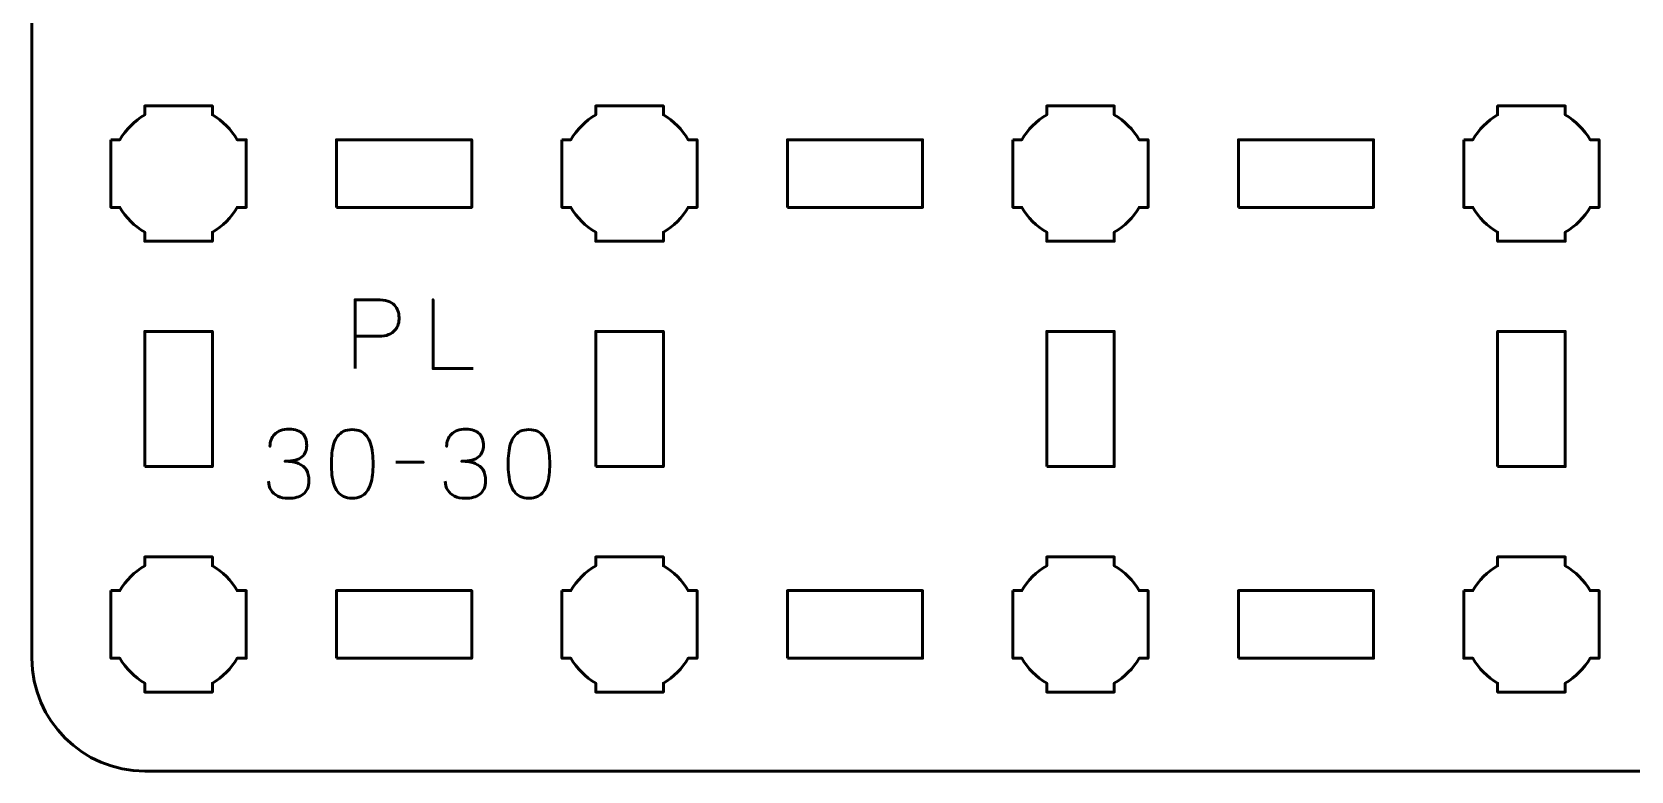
# Model space of a CAD drawing. Header units: centimetres. Extents: x -40.1 to 19.1, y -44.5 to 14.8.
# Drawn here: x -40.15 to -33.06, y -44.5 to -41.22 of the extents above; entities that cross this region are included whole.
import ezdxf

# ---------------------------------------------------------------- set-up
doc = ezdxf.new("R2010")
doc.units = ezdxf.units.CM
doc.header["$MEASUREMENT"] = 0
doc.layers.add('Layer 1', color=7, linetype='Continuous')

msp = doc.modelspace()

# ---------------------------------------------------------------- linework, layer by layer
at = {"layer": 'Layer 1', "lineweight": 53}
for points in [[(-38.8, -42), (-38.2, -42), (-38.2, -41.7), (-38.8, -41.7), (-38.8, -42)], [(-36.8, -42), (-36.2, -42), (-36.2, -41.7), (-36.8, -41.7), (-36.8, -42)], [(-34.8, -42), (-34.2, -42), (-34.2, -41.7), (-34.8, -41.7), (-34.8, -42)], [(-39.65, -43.15), (-39.35, -43.15), (-39.35, -42.55), (-39.65, -42.55), (-39.65, -43.15)], [(-37.65, -43.15), (-37.35, -43.15), (-37.35, -42.55), (-37.65, -42.55), (-37.65, -43.15)], [(-35.65, -43.15), (-35.35, -43.15), (-35.35, -42.55), (-35.65, -42.55), (-35.65, -43.15)], [(-33.65, -43.15), (-33.35, -43.15), (-33.35, -42.55), (-33.65, -42.55), (-33.65, -43.15)], [(-38.8, -44), (-38.2, -44), (-38.2, -43.7), (-38.8, -43.7), (-38.8, -44)], [(-36.8, -44), (-36.2, -44), (-36.2, -43.7), (-36.8, -43.7), (-36.8, -44)], [(-34.8, -44), (-34.2, -44), (-34.2, -43.7), (-34.8, -43.7), (-34.8, -44)]]:
    msp.add_lwpolyline(points, close=True, dxfattribs=at)
for points, knots in [([(-40.15, -44), (-40.15, -44), (-40.15, 14.3), (-40.15, 14.3), (-40.15, 14.3), (-40.15, 14.57609), (-39.92609, 14.8), (-39.65, 14.8), (-39.65, 14.8), (-39.65, 14.8), (18.65, 14.8), (18.65, 14.8), (18.65, 14.8), (18.92609, 14.8), (19.15, 14.57609), (19.15, 14.3), (19.15, 14.3), (19.15, 14.3), (19.15, -44), (19.15, -44), (19.15, -44), (19.15, -44.27609), (18.92609, -44.5), (18.65, -44.5), (18.65, -44.5), (18.65, -44.5), (-39.65, -44.5), (-39.65, -44.5), (-39.65, -44.5), (-39.92609, -44.5), (-40.15, -44.27609), (-40.15, -44)], [0, 0, 0, 0, 0.125, 0.125, 0.125, 0.125, 0.25, 0.25, 0.25, 0.25, 0.375, 0.375, 0.375, 0.375, 0.5, 0.5, 0.5, 0.5, 0.625, 0.625, 0.625, 0.625, 0.75, 0.75, 0.75, 0.75, 0.875, 0.875, 0.875, 0.875, 1, 1, 1, 1]), ([(-39.8, -41.7), (-39.8, -41.7), (-39.75985, -41.7), (-39.75985, -41.7), (-39.75985, -41.7), (-39.7335, -41.65447), (-39.69553, -41.6165), (-39.65, -41.59015), (-39.65, -41.59015), (-39.65, -41.59015), (-39.65, -41.55), (-39.65, -41.55), (-39.65, -41.55), (-39.65, -41.55), (-39.5, -41.55), (-39.5, -41.55), (-39.5, -41.55), (-39.5, -41.55), (-39.35, -41.55), (-39.35, -41.55), (-39.35, -41.55), (-39.35, -41.55), (-39.35, -41.59015), (-39.35, -41.59015), (-39.35, -41.59015), (-39.30447, -41.6165), (-39.2665, -41.65447), (-39.24015, -41.7), (-39.24015, -41.7), (-39.24015, -41.7), (-39.2, -41.7), (-39.2, -41.7), (-39.2, -41.7), (-39.2, -41.7), (-39.2, -41.85), (-39.2, -41.85), (-39.2, -41.85), (-39.2, -41.85), (-39.2, -42), (-39.2, -42), (-39.2, -42), (-39.2, -42), (-39.24015, -42), (-39.24015, -42), (-39.24015, -42), (-39.2665, -42.04553), (-39.30447, -42.0835), (-39.35, -42.10985), (-39.35, -42.10985), (-39.35, -42.10985), (-39.35, -42.15), (-39.35, -42.15), (-39.35, -42.15), (-39.35, -42.15), (-39.5, -42.15), (-39.5, -42.15), (-39.5, -42.15), (-39.5, -42.15), (-39.65, -42.15), (-39.65, -42.15), (-39.65, -42.15), (-39.65, -42.15), (-39.65, -42.10985), (-39.65, -42.10985), (-39.65, -42.10985), (-39.69553, -42.0835), (-39.7335, -42.04553), (-39.75985, -42), (-39.75985, -42), (-39.75985, -42), (-39.8, -42), (-39.8, -42), (-39.8, -42), (-39.8, -42), (-39.8, -41.85), (-39.8, -41.85), (-39.8, -41.85), (-39.8, -41.85), (-39.8, -41.7), (-39.8, -41.7)], [0, 0, 0, 0, 0.05, 0.05, 0.05, 0.05, 0.1, 0.1, 0.1, 0.1, 0.15, 0.15, 0.15, 0.15, 0.2, 0.2, 0.2, 0.2, 0.25, 0.25, 0.25, 0.25, 0.3, 0.3, 0.3, 0.3, 0.35, 0.35, 0.35, 0.35, 0.4, 0.4, 0.4, 0.4, 0.45, 0.45, 0.45, 0.45, 0.5, 0.5, 0.5, 0.5, 0.55, 0.55, 0.55, 0.55, 0.6, 0.6, 0.6, 0.6, 0.65, 0.65, 0.65, 0.65, 0.7, 0.7, 0.7, 0.7, 0.75, 0.75, 0.75, 0.75, 0.8, 0.8, 0.8, 0.8, 0.85, 0.85, 0.85, 0.85, 0.9, 0.9, 0.9, 0.9, 0.95, 0.95, 0.95, 0.95, 1, 1, 1, 1]), ([(-37.8, -41.7), (-37.8, -41.7), (-37.75985, -41.7), (-37.75985, -41.7), (-37.75985, -41.7), (-37.7335, -41.65447), (-37.69553, -41.6165), (-37.65, -41.59015), (-37.65, -41.59015), (-37.65, -41.59015), (-37.65, -41.55), (-37.65, -41.55), (-37.65, -41.55), (-37.65, -41.55), (-37.5, -41.55), (-37.5, -41.55), (-37.5, -41.55), (-37.5, -41.55), (-37.35, -41.55), (-37.35, -41.55), (-37.35, -41.55), (-37.35, -41.55), (-37.35, -41.59015), (-37.35, -41.59015), (-37.35, -41.59015), (-37.30447, -41.6165), (-37.2665, -41.65447), (-37.24015, -41.7), (-37.24015, -41.7), (-37.24015, -41.7), (-37.2, -41.7), (-37.2, -41.7), (-37.2, -41.7), (-37.2, -41.7), (-37.2, -41.85), (-37.2, -41.85), (-37.2, -41.85), (-37.2, -41.85), (-37.2, -42), (-37.2, -42), (-37.2, -42), (-37.2, -42), (-37.24015, -42), (-37.24015, -42), (-37.24015, -42), (-37.2665, -42.04553), (-37.30447, -42.0835), (-37.35, -42.10985), (-37.35, -42.10985), (-37.35, -42.10985), (-37.35, -42.15), (-37.35, -42.15), (-37.35, -42.15), (-37.35, -42.15), (-37.5, -42.15), (-37.5, -42.15), (-37.5, -42.15), (-37.5, -42.15), (-37.65, -42.15), (-37.65, -42.15), (-37.65, -42.15), (-37.65, -42.15), (-37.65, -42.10985), (-37.65, -42.10985), (-37.65, -42.10985), (-37.69553, -42.0835), (-37.7335, -42.04553), (-37.75985, -42), (-37.75985, -42), (-37.75985, -42), (-37.8, -42), (-37.8, -42), (-37.8, -42), (-37.8, -42), (-37.8, -41.85), (-37.8, -41.85), (-37.8, -41.85), (-37.8, -41.85), (-37.8, -41.7), (-37.8, -41.7)], [0, 0, 0, 0, 0.05, 0.05, 0.05, 0.05, 0.1, 0.1, 0.1, 0.1, 0.15, 0.15, 0.15, 0.15, 0.2, 0.2, 0.2, 0.2, 0.25, 0.25, 0.25, 0.25, 0.3, 0.3, 0.3, 0.3, 0.35, 0.35, 0.35, 0.35, 0.4, 0.4, 0.4, 0.4, 0.45, 0.45, 0.45, 0.45, 0.5, 0.5, 0.5, 0.5, 0.55, 0.55, 0.55, 0.55, 0.6, 0.6, 0.6, 0.6, 0.65, 0.65, 0.65, 0.65, 0.7, 0.7, 0.7, 0.7, 0.75, 0.75, 0.75, 0.75, 0.8, 0.8, 0.8, 0.8, 0.85, 0.85, 0.85, 0.85, 0.9, 0.9, 0.9, 0.9, 0.95, 0.95, 0.95, 0.95, 1, 1, 1, 1]), ([(-35.8, -41.7), (-35.8, -41.7), (-35.75985, -41.7), (-35.75985, -41.7), (-35.75985, -41.7), (-35.7335, -41.65447), (-35.69553, -41.6165), (-35.65, -41.59015), (-35.65, -41.59015), (-35.65, -41.59015), (-35.65, -41.55), (-35.65, -41.55), (-35.65, -41.55), (-35.65, -41.55), (-35.5, -41.55), (-35.5, -41.55), (-35.5, -41.55), (-35.5, -41.55), (-35.35, -41.55), (-35.35, -41.55), (-35.35, -41.55), (-35.35, -41.55), (-35.35, -41.59015), (-35.35, -41.59015), (-35.35, -41.59015), (-35.30447, -41.6165), (-35.2665, -41.65447), (-35.24015, -41.7), (-35.24015, -41.7), (-35.24015, -41.7), (-35.2, -41.7), (-35.2, -41.7), (-35.2, -41.7), (-35.2, -41.7), (-35.2, -41.85), (-35.2, -41.85), (-35.2, -41.85), (-35.2, -41.85), (-35.2, -42), (-35.2, -42), (-35.2, -42), (-35.2, -42), (-35.24015, -42), (-35.24015, -42), (-35.24015, -42), (-35.2665, -42.04553), (-35.30447, -42.0835), (-35.35, -42.10985), (-35.35, -42.10985), (-35.35, -42.10985), (-35.35, -42.15), (-35.35, -42.15), (-35.35, -42.15), (-35.35, -42.15), (-35.5, -42.15), (-35.5, -42.15), (-35.5, -42.15), (-35.5, -42.15), (-35.65, -42.15), (-35.65, -42.15), (-35.65, -42.15), (-35.65, -42.15), (-35.65, -42.10985), (-35.65, -42.10985), (-35.65, -42.10985), (-35.69553, -42.0835), (-35.7335, -42.04553), (-35.75985, -42), (-35.75985, -42), (-35.75985, -42), (-35.8, -42), (-35.8, -42), (-35.8, -42), (-35.8, -42), (-35.8, -41.85), (-35.8, -41.85), (-35.8, -41.85), (-35.8, -41.85), (-35.8, -41.7), (-35.8, -41.7)], [0, 0, 0, 0, 0.05, 0.05, 0.05, 0.05, 0.1, 0.1, 0.1, 0.1, 0.15, 0.15, 0.15, 0.15, 0.2, 0.2, 0.2, 0.2, 0.25, 0.25, 0.25, 0.25, 0.3, 0.3, 0.3, 0.3, 0.35, 0.35, 0.35, 0.35, 0.4, 0.4, 0.4, 0.4, 0.45, 0.45, 0.45, 0.45, 0.5, 0.5, 0.5, 0.5, 0.55, 0.55, 0.55, 0.55, 0.6, 0.6, 0.6, 0.6, 0.65, 0.65, 0.65, 0.65, 0.7, 0.7, 0.7, 0.7, 0.75, 0.75, 0.75, 0.75, 0.8, 0.8, 0.8, 0.8, 0.85, 0.85, 0.85, 0.85, 0.9, 0.9, 0.9, 0.9, 0.95, 0.95, 0.95, 0.95, 1, 1, 1, 1]), ([(-33.8, -41.7), (-33.8, -41.7), (-33.75985, -41.7), (-33.75985, -41.7), (-33.75985, -41.7), (-33.7335, -41.65447), (-33.69553, -41.6165), (-33.65, -41.59015), (-33.65, -41.59015), (-33.65, -41.59015), (-33.65, -41.55), (-33.65, -41.55), (-33.65, -41.55), (-33.65, -41.55), (-33.5, -41.55), (-33.5, -41.55), (-33.5, -41.55), (-33.5, -41.55), (-33.35, -41.55), (-33.35, -41.55), (-33.35, -41.55), (-33.35, -41.55), (-33.35, -41.59015), (-33.35, -41.59015), (-33.35, -41.59015), (-33.30447, -41.6165), (-33.2665, -41.65447), (-33.24015, -41.7), (-33.24015, -41.7), (-33.24015, -41.7), (-33.2, -41.7), (-33.2, -41.7), (-33.2, -41.7), (-33.2, -41.7), (-33.2, -41.85), (-33.2, -41.85), (-33.2, -41.85), (-33.2, -41.85), (-33.2, -42), (-33.2, -42), (-33.2, -42), (-33.2, -42), (-33.24015, -42), (-33.24015, -42), (-33.24015, -42), (-33.2665, -42.04553), (-33.30447, -42.0835), (-33.35, -42.10985), (-33.35, -42.10985), (-33.35, -42.10985), (-33.35, -42.15), (-33.35, -42.15), (-33.35, -42.15), (-33.35, -42.15), (-33.5, -42.15), (-33.5, -42.15), (-33.5, -42.15), (-33.5, -42.15), (-33.65, -42.15), (-33.65, -42.15), (-33.65, -42.15), (-33.65, -42.15), (-33.65, -42.10985), (-33.65, -42.10985), (-33.65, -42.10985), (-33.69553, -42.0835), (-33.7335, -42.04553), (-33.75985, -42), (-33.75985, -42), (-33.75985, -42), (-33.8, -42), (-33.8, -42), (-33.8, -42), (-33.8, -42), (-33.8, -41.85), (-33.8, -41.85), (-33.8, -41.85), (-33.8, -41.85), (-33.8, -41.7), (-33.8, -41.7)], [0, 0, 0, 0, 0.05, 0.05, 0.05, 0.05, 0.1, 0.1, 0.1, 0.1, 0.15, 0.15, 0.15, 0.15, 0.2, 0.2, 0.2, 0.2, 0.25, 0.25, 0.25, 0.25, 0.3, 0.3, 0.3, 0.3, 0.35, 0.35, 0.35, 0.35, 0.4, 0.4, 0.4, 0.4, 0.45, 0.45, 0.45, 0.45, 0.5, 0.5, 0.5, 0.5, 0.55, 0.55, 0.55, 0.55, 0.6, 0.6, 0.6, 0.6, 0.65, 0.65, 0.65, 0.65, 0.7, 0.7, 0.7, 0.7, 0.75, 0.75, 0.75, 0.75, 0.8, 0.8, 0.8, 0.8, 0.85, 0.85, 0.85, 0.85, 0.9, 0.9, 0.9, 0.9, 0.95, 0.95, 0.95, 0.95, 1, 1, 1, 1]), ([(-39.8, -43.7), (-39.8, -43.7), (-39.75985, -43.7), (-39.75985, -43.7), (-39.75985, -43.7), (-39.7335, -43.65447), (-39.69553, -43.6165), (-39.65, -43.59015), (-39.65, -43.59015), (-39.65, -43.59015), (-39.65, -43.55), (-39.65, -43.55), (-39.65, -43.55), (-39.65, -43.55), (-39.5, -43.55), (-39.5, -43.55), (-39.5, -43.55), (-39.5, -43.55), (-39.35, -43.55), (-39.35, -43.55), (-39.35, -43.55), (-39.35, -43.55), (-39.35, -43.59015), (-39.35, -43.59015), (-39.35, -43.59015), (-39.30447, -43.6165), (-39.2665, -43.65447), (-39.24015, -43.7), (-39.24015, -43.7), (-39.24015, -43.7), (-39.2, -43.7), (-39.2, -43.7), (-39.2, -43.7), (-39.2, -43.7), (-39.2, -43.85), (-39.2, -43.85), (-39.2, -43.85), (-39.2, -43.85), (-39.2, -44), (-39.2, -44), (-39.2, -44), (-39.2, -44), (-39.24015, -44), (-39.24015, -44), (-39.24015, -44), (-39.2665, -44.04553), (-39.30447, -44.0835), (-39.35, -44.10985), (-39.35, -44.10985), (-39.35, -44.10985), (-39.35, -44.15), (-39.35, -44.15), (-39.35, -44.15), (-39.35, -44.15), (-39.5, -44.15), (-39.5, -44.15), (-39.5, -44.15), (-39.5, -44.15), (-39.65, -44.15), (-39.65, -44.15), (-39.65, -44.15), (-39.65, -44.15), (-39.65, -44.10985), (-39.65, -44.10985), (-39.65, -44.10985), (-39.69553, -44.0835), (-39.7335, -44.04553), (-39.75985, -44), (-39.75985, -44), (-39.75985, -44), (-39.8, -44), (-39.8, -44), (-39.8, -44), (-39.8, -44), (-39.8, -43.85), (-39.8, -43.85), (-39.8, -43.85), (-39.8, -43.85), (-39.8, -43.7), (-39.8, -43.7)], [0, 0, 0, 0, 0.05, 0.05, 0.05, 0.05, 0.1, 0.1, 0.1, 0.1, 0.15, 0.15, 0.15, 0.15, 0.2, 0.2, 0.2, 0.2, 0.25, 0.25, 0.25, 0.25, 0.3, 0.3, 0.3, 0.3, 0.35, 0.35, 0.35, 0.35, 0.4, 0.4, 0.4, 0.4, 0.45, 0.45, 0.45, 0.45, 0.5, 0.5, 0.5, 0.5, 0.55, 0.55, 0.55, 0.55, 0.6, 0.6, 0.6, 0.6, 0.65, 0.65, 0.65, 0.65, 0.7, 0.7, 0.7, 0.7, 0.75, 0.75, 0.75, 0.75, 0.8, 0.8, 0.8, 0.8, 0.85, 0.85, 0.85, 0.85, 0.9, 0.9, 0.9, 0.9, 0.95, 0.95, 0.95, 0.95, 1, 1, 1, 1]), ([(-37.8, -43.7), (-37.8, -43.7), (-37.75985, -43.7), (-37.75985, -43.7), (-37.75985, -43.7), (-37.7335, -43.65447), (-37.69553, -43.6165), (-37.65, -43.59015), (-37.65, -43.59015), (-37.65, -43.59015), (-37.65, -43.55), (-37.65, -43.55), (-37.65, -43.55), (-37.65, -43.55), (-37.5, -43.55), (-37.5, -43.55), (-37.5, -43.55), (-37.5, -43.55), (-37.35, -43.55), (-37.35, -43.55), (-37.35, -43.55), (-37.35, -43.55), (-37.35, -43.59015), (-37.35, -43.59015), (-37.35, -43.59015), (-37.30447, -43.6165), (-37.2665, -43.65447), (-37.24015, -43.7), (-37.24015, -43.7), (-37.24015, -43.7), (-37.2, -43.7), (-37.2, -43.7), (-37.2, -43.7), (-37.2, -43.7), (-37.2, -43.85), (-37.2, -43.85), (-37.2, -43.85), (-37.2, -43.85), (-37.2, -44), (-37.2, -44), (-37.2, -44), (-37.2, -44), (-37.24015, -44), (-37.24015, -44), (-37.24015, -44), (-37.2665, -44.04553), (-37.30447, -44.0835), (-37.35, -44.10985), (-37.35, -44.10985), (-37.35, -44.10985), (-37.35, -44.15), (-37.35, -44.15), (-37.35, -44.15), (-37.35, -44.15), (-37.5, -44.15), (-37.5, -44.15), (-37.5, -44.15), (-37.5, -44.15), (-37.65, -44.15), (-37.65, -44.15), (-37.65, -44.15), (-37.65, -44.15), (-37.65, -44.10985), (-37.65, -44.10985), (-37.65, -44.10985), (-37.69553, -44.0835), (-37.7335, -44.04553), (-37.75985, -44), (-37.75985, -44), (-37.75985, -44), (-37.8, -44), (-37.8, -44), (-37.8, -44), (-37.8, -44), (-37.8, -43.85), (-37.8, -43.85), (-37.8, -43.85), (-37.8, -43.85), (-37.8, -43.7), (-37.8, -43.7)], [0, 0, 0, 0, 0.05, 0.05, 0.05, 0.05, 0.1, 0.1, 0.1, 0.1, 0.15, 0.15, 0.15, 0.15, 0.2, 0.2, 0.2, 0.2, 0.25, 0.25, 0.25, 0.25, 0.3, 0.3, 0.3, 0.3, 0.35, 0.35, 0.35, 0.35, 0.4, 0.4, 0.4, 0.4, 0.45, 0.45, 0.45, 0.45, 0.5, 0.5, 0.5, 0.5, 0.55, 0.55, 0.55, 0.55, 0.6, 0.6, 0.6, 0.6, 0.65, 0.65, 0.65, 0.65, 0.7, 0.7, 0.7, 0.7, 0.75, 0.75, 0.75, 0.75, 0.8, 0.8, 0.8, 0.8, 0.85, 0.85, 0.85, 0.85, 0.9, 0.9, 0.9, 0.9, 0.95, 0.95, 0.95, 0.95, 1, 1, 1, 1]), ([(-35.8, -43.7), (-35.8, -43.7), (-35.75985, -43.7), (-35.75985, -43.7), (-35.75985, -43.7), (-35.7335, -43.65447), (-35.69553, -43.6165), (-35.65, -43.59015), (-35.65, -43.59015), (-35.65, -43.59015), (-35.65, -43.55), (-35.65, -43.55), (-35.65, -43.55), (-35.65, -43.55), (-35.5, -43.55), (-35.5, -43.55), (-35.5, -43.55), (-35.5, -43.55), (-35.35, -43.55), (-35.35, -43.55), (-35.35, -43.55), (-35.35, -43.55), (-35.35, -43.59015), (-35.35, -43.59015), (-35.35, -43.59015), (-35.30447, -43.6165), (-35.2665, -43.65447), (-35.24015, -43.7), (-35.24015, -43.7), (-35.24015, -43.7), (-35.2, -43.7), (-35.2, -43.7), (-35.2, -43.7), (-35.2, -43.7), (-35.2, -43.85), (-35.2, -43.85), (-35.2, -43.85), (-35.2, -43.85), (-35.2, -44), (-35.2, -44), (-35.2, -44), (-35.2, -44), (-35.24015, -44), (-35.24015, -44), (-35.24015, -44), (-35.2665, -44.04553), (-35.30447, -44.0835), (-35.35, -44.10985), (-35.35, -44.10985), (-35.35, -44.10985), (-35.35, -44.15), (-35.35, -44.15), (-35.35, -44.15), (-35.35, -44.15), (-35.5, -44.15), (-35.5, -44.15), (-35.5, -44.15), (-35.5, -44.15), (-35.65, -44.15), (-35.65, -44.15), (-35.65, -44.15), (-35.65, -44.15), (-35.65, -44.10985), (-35.65, -44.10985), (-35.65, -44.10985), (-35.69553, -44.0835), (-35.7335, -44.04553), (-35.75985, -44), (-35.75985, -44), (-35.75985, -44), (-35.8, -44), (-35.8, -44), (-35.8, -44), (-35.8, -44), (-35.8, -43.85), (-35.8, -43.85), (-35.8, -43.85), (-35.8, -43.85), (-35.8, -43.7), (-35.8, -43.7)], [0, 0, 0, 0, 0.05, 0.05, 0.05, 0.05, 0.1, 0.1, 0.1, 0.1, 0.15, 0.15, 0.15, 0.15, 0.2, 0.2, 0.2, 0.2, 0.25, 0.25, 0.25, 0.25, 0.3, 0.3, 0.3, 0.3, 0.35, 0.35, 0.35, 0.35, 0.4, 0.4, 0.4, 0.4, 0.45, 0.45, 0.45, 0.45, 0.5, 0.5, 0.5, 0.5, 0.55, 0.55, 0.55, 0.55, 0.6, 0.6, 0.6, 0.6, 0.65, 0.65, 0.65, 0.65, 0.7, 0.7, 0.7, 0.7, 0.75, 0.75, 0.75, 0.75, 0.8, 0.8, 0.8, 0.8, 0.85, 0.85, 0.85, 0.85, 0.9, 0.9, 0.9, 0.9, 0.95, 0.95, 0.95, 0.95, 1, 1, 1, 1]), ([(-33.8, -43.7), (-33.8, -43.7), (-33.75985, -43.7), (-33.75985, -43.7), (-33.75985, -43.7), (-33.7335, -43.65447), (-33.69553, -43.6165), (-33.65, -43.59015), (-33.65, -43.59015), (-33.65, -43.59015), (-33.65, -43.55), (-33.65, -43.55), (-33.65, -43.55), (-33.65, -43.55), (-33.5, -43.55), (-33.5, -43.55), (-33.5, -43.55), (-33.5, -43.55), (-33.35, -43.55), (-33.35, -43.55), (-33.35, -43.55), (-33.35, -43.55), (-33.35, -43.59015), (-33.35, -43.59015), (-33.35, -43.59015), (-33.30447, -43.6165), (-33.2665, -43.65447), (-33.24015, -43.7), (-33.24015, -43.7), (-33.24015, -43.7), (-33.2, -43.7), (-33.2, -43.7), (-33.2, -43.7), (-33.2, -43.7), (-33.2, -43.85), (-33.2, -43.85), (-33.2, -43.85), (-33.2, -43.85), (-33.2, -44), (-33.2, -44), (-33.2, -44), (-33.2, -44), (-33.24015, -44), (-33.24015, -44), (-33.24015, -44), (-33.2665, -44.04553), (-33.30447, -44.0835), (-33.35, -44.10985), (-33.35, -44.10985), (-33.35, -44.10985), (-33.35, -44.15), (-33.35, -44.15), (-33.35, -44.15), (-33.35, -44.15), (-33.5, -44.15), (-33.5, -44.15), (-33.5, -44.15), (-33.5, -44.15), (-33.65, -44.15), (-33.65, -44.15), (-33.65, -44.15), (-33.65, -44.15), (-33.65, -44.10985), (-33.65, -44.10985), (-33.65, -44.10985), (-33.69553, -44.0835), (-33.7335, -44.04553), (-33.75985, -44), (-33.75985, -44), (-33.75985, -44), (-33.8, -44), (-33.8, -44), (-33.8, -44), (-33.8, -44), (-33.8, -43.85), (-33.8, -43.85), (-33.8, -43.85), (-33.8, -43.85), (-33.8, -43.7), (-33.8, -43.7)], [0, 0, 0, 0, 0.05, 0.05, 0.05, 0.05, 0.1, 0.1, 0.1, 0.1, 0.15, 0.15, 0.15, 0.15, 0.2, 0.2, 0.2, 0.2, 0.25, 0.25, 0.25, 0.25, 0.3, 0.3, 0.3, 0.3, 0.35, 0.35, 0.35, 0.35, 0.4, 0.4, 0.4, 0.4, 0.45, 0.45, 0.45, 0.45, 0.5, 0.5, 0.5, 0.5, 0.55, 0.55, 0.55, 0.55, 0.6, 0.6, 0.6, 0.6, 0.65, 0.65, 0.65, 0.65, 0.7, 0.7, 0.7, 0.7, 0.75, 0.75, 0.75, 0.75, 0.8, 0.8, 0.8, 0.8, 0.85, 0.85, 0.85, 0.85, 0.9, 0.9, 0.9, 0.9, 0.95, 0.95, 0.95, 0.95, 1, 1, 1, 1])]:
    msp.add_open_spline(points, degree=3, knots=knots, dxfattribs=at)
at = {"layer": 'Layer 1', "color": 5, "lineweight": 53}
for points, knots in [([(-38.71741, -42.71494), (-38.71741, -42.71494), (-38.71741, -42.40972), (-38.71741, -42.40972), (-38.71741, -42.40972), (-38.71741, -42.40972), (-38.62004, -42.40972), (-38.62004, -42.40972), (-38.62004, -42.40972), (-38.60057, -42.40979), (-38.58456, -42.41198), (-38.57193, -42.41621), (-38.57193, -42.41621), (-38.55937, -42.42037), (-38.54949, -42.42616), (-38.54236, -42.4335), (-38.54236, -42.4335), (-38.53524, -42.44076), (-38.53016, -42.44909), (-38.52705, -42.45847), (-38.52705, -42.45847), (-38.52402, -42.46786), (-38.52226, -42.47766), (-38.52183, -42.48804), (-38.52183, -42.48804), (-38.52134, -42.49841), (-38.52254, -42.50857), (-38.52536, -42.51844), (-38.52536, -42.51844), (-38.52825, -42.52832), (-38.53312, -42.53728), (-38.54011, -42.54533), (-38.54011, -42.54533), (-38.54702, -42.55337), (-38.5564, -42.55979), (-38.56819, -42.56452), (-38.56819, -42.56452), (-38.57997, -42.56931), (-38.59457, -42.57171), (-38.612, -42.57185), (-38.612, -42.57185), (-38.612, -42.57185), (-38.71741, -42.57185), (-38.71741, -42.57185), (-38.71741, -42.57185), (-38.71741, -42.57185), (-38.612, -42.57185), (-38.612, -42.57185), (-38.612, -42.57185), (-38.59493, -42.57171), (-38.58046, -42.56931), (-38.56875, -42.56452), (-38.56875, -42.56452), (-38.55697, -42.55979), (-38.54758, -42.55337), (-38.54053, -42.54533), (-38.54053, -42.54533), (-38.53354, -42.53728), (-38.52853, -42.52832), (-38.52557, -42.51844), (-38.52557, -42.51844), (-38.52261, -42.50857), (-38.52134, -42.49841), (-38.52183, -42.48804), (-38.52183, -42.48804), (-38.52226, -42.47766), (-38.52402, -42.46786), (-38.52719, -42.45847), (-38.52719, -42.45847), (-38.5303, -42.44909), (-38.53552, -42.44076), (-38.54265, -42.4335), (-38.54265, -42.4335), (-38.54984, -42.42616), (-38.55972, -42.42037), (-38.57228, -42.41621), (-38.57228, -42.41621), (-38.58491, -42.41198), (-38.60078, -42.40979), (-38.62004, -42.40972), (-38.62004, -42.40972), (-38.62004, -42.40972), (-38.71741, -42.40972), (-38.71741, -42.40972), (-38.71741, -42.40972), (-38.71741, -42.40972), (-38.71741, -42.71494), (-38.71741, -42.71494)], [0, 0, 0, 0, 0.0454545, 0.0454545, 0.0454545, 0.0454545, 0.0909091, 0.0909091, 0.0909091, 0.0909091, 0.1363636, 0.1363636, 0.1363636, 0.1363636, 0.1818182, 0.1818182, 0.1818182, 0.1818182, 0.2272727, 0.2272727, 0.2272727, 0.2272727, 0.2727273, 0.2727273, 0.2727273, 0.2727273, 0.3181818, 0.3181818, 0.3181818, 0.3181818, 0.3636364, 0.3636364, 0.3636364, 0.3636364, 0.4090909, 0.4090909, 0.4090909, 0.4090909, 0.4545455, 0.4545455, 0.4545455, 0.4545455, 0.5, 0.5, 0.5, 0.5, 0.5454545, 0.5454545, 0.5454545, 0.5454545, 0.5909091, 0.5909091, 0.5909091, 0.5909091, 0.6363636, 0.6363636, 0.6363636, 0.6363636, 0.6818182, 0.6818182, 0.6818182, 0.6818182, 0.7272727, 0.7272727, 0.7272727, 0.7272727, 0.7727273, 0.7727273, 0.7727273, 0.7727273, 0.8181818, 0.8181818, 0.8181818, 0.8181818, 0.8636364, 0.8636364, 0.8636364, 0.8636364, 0.9090909, 0.9090909, 0.9090909, 0.9090909, 0.9545455, 0.9545455, 0.9545455, 0.9545455, 1, 1, 1, 1]), ([(-38.19291, -42.71494), (-38.19291, -42.71494), (-38.37113, -42.71494), (-38.37113, -42.71494), (-38.37113, -42.71494), (-38.37113, -42.71494), (-38.37113, -42.40972), (-38.37113, -42.40972), (-38.37113, -42.40972), (-38.37113, -42.40972), (-38.37113, -42.71494), (-38.37113, -42.71494), (-38.37113, -42.71494), (-38.37113, -42.71494), (-38.19291, -42.71494), (-38.19291, -42.71494)], [0, 0, 0, 0, 0.25, 0.25, 0.25, 0.25, 0.5, 0.5, 0.5, 0.5, 0.75, 0.75, 0.75, 0.75, 1, 1, 1, 1]), ([(-39.10053, -43.21363), (-39.10046, -43.22887), (-39.09693, -43.24213), (-39.08995, -43.25363), (-39.08995, -43.25363), (-39.08296, -43.26506), (-39.07301, -43.27402), (-39.06003, -43.28044), (-39.06003, -43.28044), (-39.04705, -43.28686), (-39.03146, -43.29011), (-39.01332, -43.29025), (-39.01332, -43.29025), (-38.99971, -43.29025), (-38.98736, -43.28884), (-38.97614, -43.28588), (-38.97614, -43.28588), (-38.96499, -43.28291), (-38.9554, -43.27833), (-38.94728, -43.27205), (-38.94728, -43.27205), (-38.93917, -43.26577), (-38.93296, -43.25765), (-38.92852, -43.24778), (-38.92852, -43.24778), (-38.92414, -43.23783), (-38.92196, -43.2259), (-38.92189, -43.21193), (-38.92189, -43.21193), (-38.92181, -43.19331), (-38.92562, -43.17757), (-38.93317, -43.1648), (-38.93317, -43.1648), (-38.94072, -43.15203), (-38.95244, -43.14244), (-38.96817, -43.13588), (-38.96817, -43.13588), (-38.9839, -43.12931), (-39.00408, -43.126), (-39.02856, -43.126), (-39.02856, -43.126), (-39.01029, -43.12607), (-38.99498, -43.12438), (-38.98249, -43.12092), (-38.98249, -43.12092), (-38.97007, -43.11746), (-38.96013, -43.11259), (-38.95265, -43.10624), (-38.95265, -43.10624), (-38.94517, -43.09996), (-38.93974, -43.09248), (-38.93649, -43.08388), (-38.93649, -43.08388), (-38.93317, -43.07534), (-38.93155, -43.06596), (-38.93162, -43.05573), (-38.93162, -43.05573), (-38.93155, -43.04549), (-38.93296, -43.03604), (-38.93578, -43.02729), (-38.93578, -43.02729), (-38.93854, -43.01854), (-38.94305, -43.01085), (-38.94919, -43.00429), (-38.94919, -43.00429), (-38.95533, -42.99773), (-38.96344, -42.99258), (-38.97339, -42.98891), (-38.97339, -42.98891), (-38.98341, -42.98524), (-38.99562, -42.98341), (-39.00994, -42.98334), (-39.00994, -42.98334), (-39.02419, -42.98341), (-39.03668, -42.98552), (-39.04726, -42.98962), (-39.04726, -42.98962), (-39.05792, -42.99371), (-39.06666, -42.99928), (-39.07372, -43.00641), (-39.07372, -43.00641), (-39.0807, -43.01353), (-39.08593, -43.02165), (-39.08938, -43.03082), (-39.08938, -43.03082), (-39.09291, -43.03999), (-39.0946, -43.04973), (-39.0946, -43.05996), (-39.0946, -43.05996), (-39.0946, -43.04973), (-39.09291, -43.03999), (-39.08938, -43.03082), (-39.08938, -43.03082), (-39.08593, -43.02165), (-39.0807, -43.01353), (-39.07372, -43.00641), (-39.07372, -43.00641), (-39.06666, -42.99928), (-39.05792, -42.99371), (-39.04726, -42.98962), (-39.04726, -42.98962), (-39.03668, -42.98552), (-39.02419, -42.98341), (-39.00994, -42.98334), (-39.00994, -42.98334), (-38.99562, -42.98341), (-38.98341, -42.98524), (-38.97339, -42.98891), (-38.97339, -42.98891), (-38.96344, -42.99258), (-38.95533, -42.99773), (-38.94919, -43.00429), (-38.94919, -43.00429), (-38.94305, -43.01085), (-38.93854, -43.01854), (-38.93578, -43.02729), (-38.93578, -43.02729), (-38.93296, -43.03604), (-38.93155, -43.04549), (-38.93162, -43.05573), (-38.93162, -43.05573), (-38.93155, -43.06596), (-38.93317, -43.07534), (-38.93649, -43.08388), (-38.93649, -43.08388), (-38.93974, -43.09248), (-38.94517, -43.09996), (-38.95265, -43.10624), (-38.95265, -43.10624), (-38.96013, -43.11259), (-38.97007, -43.11746), (-38.98249, -43.12092), (-38.98249, -43.12092), (-38.99498, -43.12438), (-39.01029, -43.12607), (-39.02856, -43.126), (-39.02856, -43.126), (-39.00408, -43.126), (-38.9839, -43.12931), (-38.96817, -43.13588), (-38.96817, -43.13588), (-38.95244, -43.14244), (-38.94072, -43.15203), (-38.93317, -43.1648), (-38.93317, -43.1648), (-38.92562, -43.17757), (-38.92181, -43.19331), (-38.92189, -43.21193), (-38.92189, -43.21193), (-38.92196, -43.2259), (-38.92414, -43.23783), (-38.92852, -43.24778), (-38.92852, -43.24778), (-38.93296, -43.25765), (-38.93917, -43.26577), (-38.94728, -43.27205), (-38.94728, -43.27205), (-38.9554, -43.27833), (-38.96499, -43.28291), (-38.97614, -43.28588), (-38.97614, -43.28588), (-38.98736, -43.28884), (-38.99971, -43.29025), (-39.01332, -43.29025), (-39.01332, -43.29025), (-39.03146, -43.29011), (-39.04705, -43.28686), (-39.06003, -43.28044), (-39.06003, -43.28044), (-39.07301, -43.27402), (-39.08296, -43.26506), (-39.08995, -43.25363), (-39.08995, -43.25363), (-39.09693, -43.24213), (-39.10046, -43.22887), (-39.10053, -43.21363)], [0, 0, 0, 0, 0.0227273, 0.0227273, 0.0227273, 0.0227273, 0.0454545, 0.0454545, 0.0454545, 0.0454545, 0.0681818, 0.0681818, 0.0681818, 0.0681818, 0.0909091, 0.0909091, 0.0909091, 0.0909091, 0.1136364, 0.1136364, 0.1136364, 0.1136364, 0.1363636, 0.1363636, 0.1363636, 0.1363636, 0.1590909, 0.1590909, 0.1590909, 0.1590909, 0.1818182, 0.1818182, 0.1818182, 0.1818182, 0.2045455, 0.2045455, 0.2045455, 0.2045455, 0.2272727, 0.2272727, 0.2272727, 0.2272727, 0.25, 0.25, 0.25, 0.25, 0.2727273, 0.2727273, 0.2727273, 0.2727273, 0.2954545, 0.2954545, 0.2954545, 0.2954545, 0.3181818, 0.3181818, 0.3181818, 0.3181818, 0.3409091, 0.3409091, 0.3409091, 0.3409091, 0.3636364, 0.3636364, 0.3636364, 0.3636364, 0.3863636, 0.3863636, 0.3863636, 0.3863636, 0.4090909, 0.4090909, 0.4090909, 0.4090909, 0.4318182, 0.4318182, 0.4318182, 0.4318182, 0.4545455, 0.4545455, 0.4545455, 0.4545455, 0.4772727, 0.4772727, 0.4772727, 0.4772727, 0.5, 0.5, 0.5, 0.5, 0.5227273, 0.5227273, 0.5227273, 0.5227273, 0.5454545, 0.5454545, 0.5454545, 0.5454545, 0.5681818, 0.5681818, 0.5681818, 0.5681818, 0.5909091, 0.5909091, 0.5909091, 0.5909091, 0.6136364, 0.6136364, 0.6136364, 0.6136364, 0.6363636, 0.6363636, 0.6363636, 0.6363636, 0.6590909, 0.6590909, 0.6590909, 0.6590909, 0.6818182, 0.6818182, 0.6818182, 0.6818182, 0.7045455, 0.7045455, 0.7045455, 0.7045455, 0.7272727, 0.7272727, 0.7272727, 0.7272727, 0.75, 0.75, 0.75, 0.75, 0.7727273, 0.7727273, 0.7727273, 0.7727273, 0.7954545, 0.7954545, 0.7954545, 0.7954545, 0.8181818, 0.8181818, 0.8181818, 0.8181818, 0.8409091, 0.8409091, 0.8409091, 0.8409091, 0.8636364, 0.8636364, 0.8636364, 0.8636364, 0.8863636, 0.8863636, 0.8863636, 0.8863636, 0.9090909, 0.9090909, 0.9090909, 0.9090909, 0.9318182, 0.9318182, 0.9318182, 0.9318182, 0.9545455, 0.9545455, 0.9545455, 0.9545455, 0.9772727, 0.9772727, 0.9772727, 0.9772727, 1, 1, 1, 1]), ([(-38.72969, -43.29025), (-38.71488, -43.29018), (-38.70211, -43.28757), (-38.69145, -43.28249), (-38.69145, -43.28249), (-38.68087, -43.27741), (-38.67205, -43.27014), (-38.665, -43.2609), (-38.665, -43.2609), (-38.65801, -43.25159), (-38.65251, -43.24058), (-38.64842, -43.22788), (-38.64842, -43.22788), (-38.64439, -43.21518), (-38.6415, -43.20128), (-38.63988, -43.18604), (-38.63988, -43.18604), (-38.63818, -43.1708), (-38.63734, -43.15478), (-38.63741, -43.13785), (-38.63741, -43.13785), (-38.63734, -43.12099), (-38.63818, -43.10497), (-38.63988, -43.0898), (-38.63988, -43.0898), (-38.6415, -43.07463), (-38.64439, -43.06066), (-38.64842, -43.04796), (-38.64842, -43.04796), (-38.65251, -43.03533), (-38.65801, -43.02433), (-38.665, -43.01494), (-38.665, -43.01494), (-38.67205, -43.00563), (-38.68087, -42.99836), (-38.69145, -42.99328), (-38.69145, -42.99328), (-38.70211, -42.98813), (-38.71488, -42.98552), (-38.72969, -42.98545), (-38.72969, -42.98545), (-38.74451, -42.98552), (-38.75728, -42.98813), (-38.76794, -42.99328), (-38.76794, -42.99328), (-38.77852, -42.99836), (-38.78734, -43.00563), (-38.79439, -43.01494), (-38.79439, -43.01494), (-38.80138, -43.02433), (-38.80688, -43.03533), (-38.81097, -43.04796), (-38.81097, -43.04796), (-38.815, -43.06066), (-38.81789, -43.07463), (-38.81951, -43.0898), (-38.81951, -43.0898), (-38.8212, -43.10497), (-38.82205, -43.12099), (-38.82198, -43.13785), (-38.82198, -43.13785), (-38.82205, -43.15478), (-38.8212, -43.1708), (-38.81951, -43.18604), (-38.81951, -43.18604), (-38.81789, -43.20128), (-38.815, -43.21518), (-38.81097, -43.22788), (-38.81097, -43.22788), (-38.80688, -43.24058), (-38.80138, -43.25159), (-38.79439, -43.2609), (-38.79439, -43.2609), (-38.78734, -43.27014), (-38.77852, -43.27741), (-38.76794, -43.28249), (-38.76794, -43.28249), (-38.75728, -43.28757), (-38.74451, -43.29018), (-38.72969, -43.29025)], [0, 0, 0, 0, 0.05, 0.05, 0.05, 0.05, 0.1, 0.1, 0.1, 0.1, 0.15, 0.15, 0.15, 0.15, 0.2, 0.2, 0.2, 0.2, 0.25, 0.25, 0.25, 0.25, 0.3, 0.3, 0.3, 0.3, 0.35, 0.35, 0.35, 0.35, 0.4, 0.4, 0.4, 0.4, 0.45, 0.45, 0.45, 0.45, 0.5, 0.5, 0.5, 0.5, 0.55, 0.55, 0.55, 0.55, 0.6, 0.6, 0.6, 0.6, 0.65, 0.65, 0.65, 0.65, 0.7, 0.7, 0.7, 0.7, 0.75, 0.75, 0.75, 0.75, 0.8, 0.8, 0.8, 0.8, 0.85, 0.85, 0.85, 0.85, 0.9, 0.9, 0.9, 0.9, 0.95, 0.95, 0.95, 0.95, 1, 1, 1, 1]), ([(-38.72969, -43.29025), (-38.71488, -43.29018), (-38.70211, -43.28757), (-38.69145, -43.28249), (-38.69145, -43.28249), (-38.68087, -43.27741), (-38.67205, -43.27014), (-38.665, -43.2609), (-38.665, -43.2609), (-38.65801, -43.25159), (-38.65251, -43.24058), (-38.64842, -43.22788), (-38.64842, -43.22788), (-38.64439, -43.21518), (-38.6415, -43.20128), (-38.63988, -43.18604), (-38.63988, -43.18604), (-38.63818, -43.1708), (-38.63734, -43.15478), (-38.63741, -43.13785), (-38.63741, -43.13785), (-38.63734, -43.12099), (-38.63818, -43.10497), (-38.63988, -43.0898), (-38.63988, -43.0898), (-38.6415, -43.07463), (-38.64439, -43.06066), (-38.64842, -43.04796), (-38.64842, -43.04796), (-38.65251, -43.03533), (-38.65801, -43.02433), (-38.665, -43.01494), (-38.665, -43.01494), (-38.67205, -43.00563), (-38.68087, -42.99836), (-38.69145, -42.99328), (-38.69145, -42.99328), (-38.70211, -42.98813), (-38.71488, -42.98552), (-38.72969, -42.98545), (-38.72969, -42.98545), (-38.74451, -42.98552), (-38.75728, -42.98813), (-38.76794, -42.99328), (-38.76794, -42.99328), (-38.77852, -42.99836), (-38.78734, -43.00563), (-38.79439, -43.01494), (-38.79439, -43.01494), (-38.80138, -43.02433), (-38.80688, -43.03533), (-38.81097, -43.04796), (-38.81097, -43.04796), (-38.815, -43.06066), (-38.81789, -43.07463), (-38.81951, -43.0898), (-38.81951, -43.0898), (-38.8212, -43.10497), (-38.82205, -43.12099), (-38.82198, -43.13785), (-38.82198, -43.13785), (-38.82205, -43.15478), (-38.8212, -43.1708), (-38.81951, -43.18604), (-38.81951, -43.18604), (-38.81789, -43.20128), (-38.815, -43.21518), (-38.81097, -43.22788), (-38.81097, -43.22788), (-38.80688, -43.24058), (-38.80138, -43.25159), (-38.79439, -43.2609), (-38.79439, -43.2609), (-38.78734, -43.27014), (-38.77852, -43.27741), (-38.76794, -43.28249), (-38.76794, -43.28249), (-38.75728, -43.28757), (-38.74451, -43.29018), (-38.72969, -43.29025)], [0, 0, 0, 0, 0.05, 0.05, 0.05, 0.05, 0.1, 0.1, 0.1, 0.1, 0.15, 0.15, 0.15, 0.15, 0.2, 0.2, 0.2, 0.2, 0.25, 0.25, 0.25, 0.25, 0.3, 0.3, 0.3, 0.3, 0.35, 0.35, 0.35, 0.35, 0.4, 0.4, 0.4, 0.4, 0.45, 0.45, 0.45, 0.45, 0.5, 0.5, 0.5, 0.5, 0.55, 0.55, 0.55, 0.55, 0.6, 0.6, 0.6, 0.6, 0.65, 0.65, 0.65, 0.65, 0.7, 0.7, 0.7, 0.7, 0.75, 0.75, 0.75, 0.75, 0.8, 0.8, 0.8, 0.8, 0.85, 0.85, 0.85, 0.85, 0.9, 0.9, 0.9, 0.9, 0.95, 0.95, 0.95, 0.95, 1, 1, 1, 1]), ([(-38.31695, -43.21363), (-38.31688, -43.22887), (-38.31335, -43.24213), (-38.30637, -43.25363), (-38.30637, -43.25363), (-38.29938, -43.26506), (-38.28943, -43.27402), (-38.27645, -43.28044), (-38.27645, -43.28044), (-38.26347, -43.28686), (-38.24788, -43.29011), (-38.22974, -43.29025), (-38.22974, -43.29025), (-38.21613, -43.29025), (-38.20378, -43.28884), (-38.19256, -43.28588), (-38.19256, -43.28588), (-38.18141, -43.28291), (-38.17182, -43.27833), (-38.1637, -43.27205), (-38.1637, -43.27205), (-38.15559, -43.26577), (-38.14938, -43.25765), (-38.14494, -43.24778), (-38.14494, -43.24778), (-38.14056, -43.23783), (-38.13838, -43.2259), (-38.13831, -43.21193), (-38.13831, -43.21193), (-38.13823, -43.19331), (-38.14204, -43.17757), (-38.14959, -43.1648), (-38.14959, -43.1648), (-38.15714, -43.15203), (-38.16886, -43.14244), (-38.18459, -43.13588), (-38.18459, -43.13588), (-38.20032, -43.12931), (-38.2205, -43.126), (-38.24498, -43.126), (-38.24498, -43.126), (-38.22671, -43.12607), (-38.2114, -43.12438), (-38.19891, -43.12092), (-38.19891, -43.12092), (-38.18649, -43.11746), (-38.17655, -43.11259), (-38.16907, -43.10624), (-38.16907, -43.10624), (-38.16159, -43.09996), (-38.15616, -43.09248), (-38.15291, -43.08388), (-38.15291, -43.08388), (-38.14959, -43.07534), (-38.14797, -43.06596), (-38.14804, -43.05573), (-38.14804, -43.05573), (-38.14797, -43.04549), (-38.14938, -43.03604), (-38.1522, -43.02729), (-38.1522, -43.02729), (-38.15496, -43.01854), (-38.15947, -43.01085), (-38.16561, -43.00429), (-38.16561, -43.00429), (-38.17175, -42.99773), (-38.17986, -42.99258), (-38.18981, -42.98891), (-38.18981, -42.98891), (-38.19983, -42.98524), (-38.21204, -42.98341), (-38.22636, -42.98334), (-38.22636, -42.98334), (-38.24061, -42.98341), (-38.2531, -42.98552), (-38.26368, -42.98962), (-38.26368, -42.98962), (-38.27434, -42.99371), (-38.28308, -42.99928), (-38.29014, -43.00641), (-38.29014, -43.00641), (-38.29712, -43.01353), (-38.30235, -43.02165), (-38.3058, -43.03082), (-38.3058, -43.03082), (-38.30933, -43.03999), (-38.31102, -43.04973), (-38.31102, -43.05996), (-38.31102, -43.05996), (-38.31102, -43.04973), (-38.30933, -43.03999), (-38.3058, -43.03082), (-38.3058, -43.03082), (-38.30235, -43.02165), (-38.29712, -43.01353), (-38.29014, -43.00641), (-38.29014, -43.00641), (-38.28308, -42.99928), (-38.27434, -42.99371), (-38.26368, -42.98962), (-38.26368, -42.98962), (-38.2531, -42.98552), (-38.24061, -42.98341), (-38.22636, -42.98334), (-38.22636, -42.98334), (-38.21204, -42.98341), (-38.19983, -42.98524), (-38.18981, -42.98891), (-38.18981, -42.98891), (-38.17986, -42.99258), (-38.17175, -42.99773), (-38.16561, -43.00429), (-38.16561, -43.00429), (-38.15947, -43.01085), (-38.15496, -43.01854), (-38.1522, -43.02729), (-38.1522, -43.02729), (-38.14938, -43.03604), (-38.14797, -43.04549), (-38.14804, -43.05573), (-38.14804, -43.05573), (-38.14797, -43.06596), (-38.14959, -43.07534), (-38.15291, -43.08388), (-38.15291, -43.08388), (-38.15616, -43.09248), (-38.16159, -43.09996), (-38.16907, -43.10624), (-38.16907, -43.10624), (-38.17655, -43.11259), (-38.18649, -43.11746), (-38.19891, -43.12092), (-38.19891, -43.12092), (-38.2114, -43.12438), (-38.22671, -43.12607), (-38.24498, -43.126), (-38.24498, -43.126), (-38.2205, -43.126), (-38.20032, -43.12931), (-38.18459, -43.13588), (-38.18459, -43.13588), (-38.16886, -43.14244), (-38.15714, -43.15203), (-38.14959, -43.1648), (-38.14959, -43.1648), (-38.14204, -43.17757), (-38.13823, -43.19331), (-38.13831, -43.21193), (-38.13831, -43.21193), (-38.13838, -43.2259), (-38.14056, -43.23783), (-38.14494, -43.24778), (-38.14494, -43.24778), (-38.14938, -43.25765), (-38.15559, -43.26577), (-38.1637, -43.27205), (-38.1637, -43.27205), (-38.17182, -43.27833), (-38.18141, -43.28291), (-38.19256, -43.28588), (-38.19256, -43.28588), (-38.20378, -43.28884), (-38.21613, -43.29025), (-38.22974, -43.29025), (-38.22974, -43.29025), (-38.24788, -43.29011), (-38.26347, -43.28686), (-38.27645, -43.28044), (-38.27645, -43.28044), (-38.28943, -43.27402), (-38.29938, -43.26506), (-38.30637, -43.25363), (-38.30637, -43.25363), (-38.31335, -43.24213), (-38.31688, -43.22887), (-38.31695, -43.21363)], [0, 0, 0, 0, 0.0227273, 0.0227273, 0.0227273, 0.0227273, 0.0454545, 0.0454545, 0.0454545, 0.0454545, 0.0681818, 0.0681818, 0.0681818, 0.0681818, 0.0909091, 0.0909091, 0.0909091, 0.0909091, 0.1136364, 0.1136364, 0.1136364, 0.1136364, 0.1363636, 0.1363636, 0.1363636, 0.1363636, 0.1590909, 0.1590909, 0.1590909, 0.1590909, 0.1818182, 0.1818182, 0.1818182, 0.1818182, 0.2045455, 0.2045455, 0.2045455, 0.2045455, 0.2272727, 0.2272727, 0.2272727, 0.2272727, 0.25, 0.25, 0.25, 0.25, 0.2727273, 0.2727273, 0.2727273, 0.2727273, 0.2954545, 0.2954545, 0.2954545, 0.2954545, 0.3181818, 0.3181818, 0.3181818, 0.3181818, 0.3409091, 0.3409091, 0.3409091, 0.3409091, 0.3636364, 0.3636364, 0.3636364, 0.3636364, 0.3863636, 0.3863636, 0.3863636, 0.3863636, 0.4090909, 0.4090909, 0.4090909, 0.4090909, 0.4318182, 0.4318182, 0.4318182, 0.4318182, 0.4545455, 0.4545455, 0.4545455, 0.4545455, 0.4772727, 0.4772727, 0.4772727, 0.4772727, 0.5, 0.5, 0.5, 0.5, 0.5227273, 0.5227273, 0.5227273, 0.5227273, 0.5454545, 0.5454545, 0.5454545, 0.5454545, 0.5681818, 0.5681818, 0.5681818, 0.5681818, 0.5909091, 0.5909091, 0.5909091, 0.5909091, 0.6136364, 0.6136364, 0.6136364, 0.6136364, 0.6363636, 0.6363636, 0.6363636, 0.6363636, 0.6590909, 0.6590909, 0.6590909, 0.6590909, 0.6818182, 0.6818182, 0.6818182, 0.6818182, 0.7045455, 0.7045455, 0.7045455, 0.7045455, 0.7272727, 0.7272727, 0.7272727, 0.7272727, 0.75, 0.75, 0.75, 0.75, 0.7727273, 0.7727273, 0.7727273, 0.7727273, 0.7954545, 0.7954545, 0.7954545, 0.7954545, 0.8181818, 0.8181818, 0.8181818, 0.8181818, 0.8409091, 0.8409091, 0.8409091, 0.8409091, 0.8636364, 0.8636364, 0.8636364, 0.8636364, 0.8863636, 0.8863636, 0.8863636, 0.8863636, 0.9090909, 0.9090909, 0.9090909, 0.9090909, 0.9318182, 0.9318182, 0.9318182, 0.9318182, 0.9545455, 0.9545455, 0.9545455, 0.9545455, 0.9772727, 0.9772727, 0.9772727, 0.9772727, 1, 1, 1, 1]), ([(-37.94611, -43.29025), (-37.9313, -43.29018), (-37.91853, -43.28757), (-37.90787, -43.28249), (-37.90787, -43.28249), (-37.89729, -43.27741), (-37.88847, -43.27014), (-37.88142, -43.2609), (-37.88142, -43.2609), (-37.87443, -43.25159), (-37.86893, -43.24058), (-37.86484, -43.22788), (-37.86484, -43.22788), (-37.86081, -43.21518), (-37.85792, -43.20128), (-37.8563, -43.18604), (-37.8563, -43.18604), (-37.8546, -43.1708), (-37.85376, -43.15478), (-37.85383, -43.13785), (-37.85383, -43.13785), (-37.85376, -43.12099), (-37.8546, -43.10497), (-37.8563, -43.0898), (-37.8563, -43.0898), (-37.85792, -43.07463), (-37.86081, -43.06066), (-37.86484, -43.04796), (-37.86484, -43.04796), (-37.86893, -43.03533), (-37.87443, -43.02433), (-37.88142, -43.01494), (-37.88142, -43.01494), (-37.88847, -43.00563), (-37.89729, -42.99836), (-37.90787, -42.99328), (-37.90787, -42.99328), (-37.91853, -42.98813), (-37.9313, -42.98552), (-37.94611, -42.98545), (-37.94611, -42.98545), (-37.96093, -42.98552), (-37.9737, -42.98813), (-37.98436, -42.99328), (-37.98436, -42.99328), (-37.99494, -42.99836), (-38.00376, -43.00563), (-38.01081, -43.01494), (-38.01081, -43.01494), (-38.0178, -43.02433), (-38.0233, -43.03533), (-38.02739, -43.04796), (-38.02739, -43.04796), (-38.03142, -43.06066), (-38.03431, -43.07463), (-38.03593, -43.0898), (-38.03593, -43.0898), (-38.03762, -43.10497), (-38.03847, -43.12099), (-38.0384, -43.13785), (-38.0384, -43.13785), (-38.03847, -43.15478), (-38.03762, -43.1708), (-38.03593, -43.18604), (-38.03593, -43.18604), (-38.03431, -43.20128), (-38.03142, -43.21518), (-38.02739, -43.22788), (-38.02739, -43.22788), (-38.0233, -43.24058), (-38.0178, -43.25159), (-38.01081, -43.2609), (-38.01081, -43.2609), (-38.00376, -43.27014), (-37.99494, -43.27741), (-37.98436, -43.28249), (-37.98436, -43.28249), (-37.9737, -43.28757), (-37.96093, -43.29018), (-37.94611, -43.29025)], [0, 0, 0, 0, 0.05, 0.05, 0.05, 0.05, 0.1, 0.1, 0.1, 0.1, 0.15, 0.15, 0.15, 0.15, 0.2, 0.2, 0.2, 0.2, 0.25, 0.25, 0.25, 0.25, 0.3, 0.3, 0.3, 0.3, 0.35, 0.35, 0.35, 0.35, 0.4, 0.4, 0.4, 0.4, 0.45, 0.45, 0.45, 0.45, 0.5, 0.5, 0.5, 0.5, 0.55, 0.55, 0.55, 0.55, 0.6, 0.6, 0.6, 0.6, 0.65, 0.65, 0.65, 0.65, 0.7, 0.7, 0.7, 0.7, 0.75, 0.75, 0.75, 0.75, 0.8, 0.8, 0.8, 0.8, 0.85, 0.85, 0.85, 0.85, 0.9, 0.9, 0.9, 0.9, 0.95, 0.95, 0.95, 0.95, 1, 1, 1, 1]), ([(-37.94611, -43.29025), (-37.9313, -43.29018), (-37.91853, -43.28757), (-37.90787, -43.28249), (-37.90787, -43.28249), (-37.89729, -43.27741), (-37.88847, -43.27014), (-37.88142, -43.2609), (-37.88142, -43.2609), (-37.87443, -43.25159), (-37.86893, -43.24058), (-37.86484, -43.22788), (-37.86484, -43.22788), (-37.86081, -43.21518), (-37.85792, -43.20128), (-37.8563, -43.18604), (-37.8563, -43.18604), (-37.8546, -43.1708), (-37.85376, -43.15478), (-37.85383, -43.13785), (-37.85383, -43.13785), (-37.85376, -43.12099), (-37.8546, -43.10497), (-37.8563, -43.0898), (-37.8563, -43.0898), (-37.85792, -43.07463), (-37.86081, -43.06066), (-37.86484, -43.04796), (-37.86484, -43.04796), (-37.86893, -43.03533), (-37.87443, -43.02433), (-37.88142, -43.01494), (-37.88142, -43.01494), (-37.88847, -43.00563), (-37.89729, -42.99836), (-37.90787, -42.99328), (-37.90787, -42.99328), (-37.91853, -42.98813), (-37.9313, -42.98552), (-37.94611, -42.98545), (-37.94611, -42.98545), (-37.96093, -42.98552), (-37.9737, -42.98813), (-37.98436, -42.99328), (-37.98436, -42.99328), (-37.99494, -42.99836), (-38.00376, -43.00563), (-38.01081, -43.01494), (-38.01081, -43.01494), (-38.0178, -43.02433), (-38.0233, -43.03533), (-38.02739, -43.04796), (-38.02739, -43.04796), (-38.03142, -43.06066), (-38.03431, -43.07463), (-38.03593, -43.0898), (-38.03593, -43.0898), (-38.03762, -43.10497), (-38.03847, -43.12099), (-38.0384, -43.13785), (-38.0384, -43.13785), (-38.03847, -43.15478), (-38.03762, -43.1708), (-38.03593, -43.18604), (-38.03593, -43.18604), (-38.03431, -43.20128), (-38.03142, -43.21518), (-38.02739, -43.22788), (-38.02739, -43.22788), (-38.0233, -43.24058), (-38.0178, -43.25159), (-38.01081, -43.2609), (-38.01081, -43.2609), (-38.00376, -43.27014), (-37.99494, -43.27741), (-37.98436, -43.28249), (-37.98436, -43.28249), (-37.9737, -43.28757), (-37.96093, -43.29018), (-37.94611, -43.29025)], [0, 0, 0, 0, 0.05, 0.05, 0.05, 0.05, 0.1, 0.1, 0.1, 0.1, 0.15, 0.15, 0.15, 0.15, 0.2, 0.2, 0.2, 0.2, 0.25, 0.25, 0.25, 0.25, 0.3, 0.3, 0.3, 0.3, 0.35, 0.35, 0.35, 0.35, 0.4, 0.4, 0.4, 0.4, 0.45, 0.45, 0.45, 0.45, 0.5, 0.5, 0.5, 0.5, 0.55, 0.55, 0.55, 0.55, 0.6, 0.6, 0.6, 0.6, 0.65, 0.65, 0.65, 0.65, 0.7, 0.7, 0.7, 0.7, 0.75, 0.75, 0.75, 0.75, 0.8, 0.8, 0.8, 0.8, 0.85, 0.85, 0.85, 0.85, 0.9, 0.9, 0.9, 0.9, 0.95, 0.95, 0.95, 0.95, 1, 1, 1, 1]), ([(-38.53708, -43.13065), (-38.53708, -43.13065), (-38.41389, -43.13065), (-38.41389, -43.13065), (-38.41389, -43.13065), (-38.41389, -43.13065), (-38.53708, -43.13065), (-38.53708, -43.13065)], [0, 0, 0, 0, 0.5, 0.5, 0.5, 0.5, 1, 1, 1, 1])]:
    msp.add_open_spline(points, degree=3, knots=knots, dxfattribs=at)

doc.saveas('drawing.dxf')
